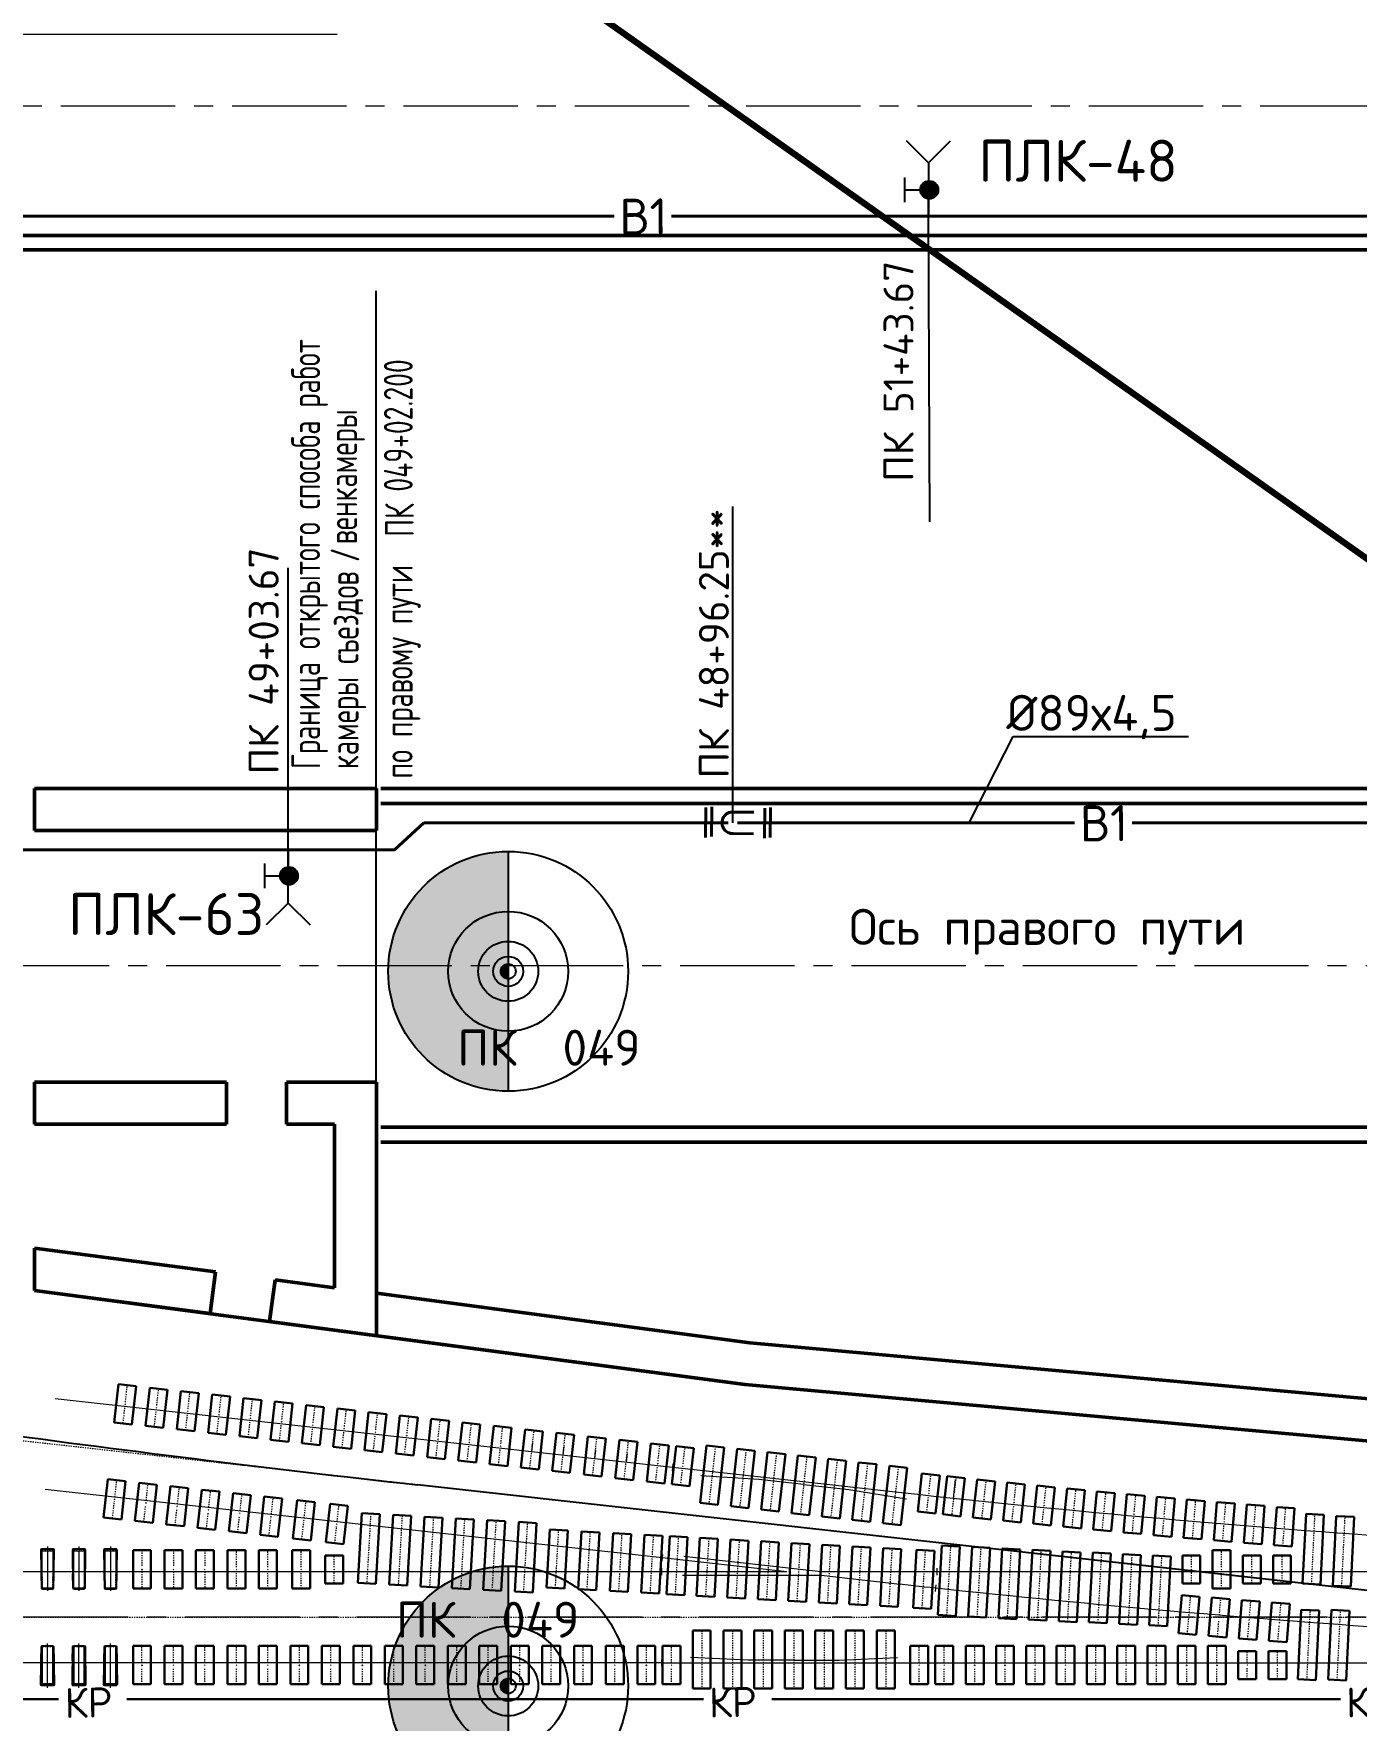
# Paper-space layout 'л2-л8' of a CAD drawing. Header units: millimetres. Extents: x 10032 to 18918, y -3051 to 627.
# Drawn here: x 17071.4 to 17181.6, y -1679.7 to -1539 of the extents above; entities that cross this region are included whole.
import ezdxf

# ---------------------------------------------------------------- set-up
doc = ezdxf.new("R2010")
doc.units = ezdxf.units.MM
doc.header["$LTSCALE"] = 0.5
for name, pattern in [('CENTER', [2, 1.25, -0.25, 0.25, -0.25]), ('CENTER2', [28.575, 19.05, -3.175, 3.175, -3.175]), ('HIDDEN', [0.375, 0.25, -0.125])]:
    doc.linetypes.add(name, pattern=pattern)
for name, color, linetype in [('1_NADPIS', 7, 'Continuous'), ('3_RAZMER', 7, 'Continuous'), ('3_Текст', 7, 'Continuous'), ('ВК_надписи', 7, 'Continuous'), ('ВК_сети', 4, 'Continuous'), ('ГТ_Конструкции', 2, 'Continuous'), ('ГТ_Ось_Пути', 251, 'Continuous'), ('ГТ_Ось_разбивочная', 7, 'Continuous'), ('ГТ_ПК', 2, 'Continuous'), ('ГТ_ПК @ 0.25', 2, 'Continuous'), ('ГТ_ПК @ 0.5', 2, 'Continuous'), ('ГТ_ПК @ 1', 2, 'Continuous'), ('ГТ_ПК @ 2', 2, 'Continuous'), ('ГТ_ПК @ 4', 2, 'Continuous'), ('Эл', 41, 'Continuous')]:
    doc.layers.add(name, color=color, linetype=linetype)
for name, color, linetype, lineweight in [('1_PK500', 5, 'Continuous', 35), ('А_Конструкции', 4, 'Continuous', 50), ('А_Текст', 255, 'Continuous', 20), ('АР_Оси', 242, 'CENTER2', 18)]:
    doc.layers.add(name, color=color, linetype=linetype, lineweight=lineweight)
doc.layers.add('ГТ_Стрелочный_Перевод', color=6, linetype='Continuous', lineweight=15, transparency=0.5)
doc.styles.add('Стандарт ММП', font='isocpeur.ttf')

# ---------------------------------------------------------------- blocks, each defined once
blk = doc.blocks.new('ПК')
at = {"layer": 'ГТ_ПК'}
blk.add_hatch(color=0, dxfattribs=at).paths.add_polyline_path([(0, -2.5, 0.414214), (2.5, 0, 0.414214), (0, 2.5)])
at = {"layer": 'ГТ_ПК', "color": 0}
blk.add_line((0, -2.5), (0, 2.5), dxfattribs=at)
blk.add_circle((0, 0), 2.5, dxfattribs=at)
blk = doc.blocks.new('*U466')
at = {"layer": 'ГТ_ПК @ 0.25', "extrusion": (9.32183e-09, 7.72587e-22, 1), "xscale": 0.2500000000000059, "yscale": 0.2500000000000053, "zscale": 0.2500000000000053, "rotation": 180}
blk.add_blockref('ПК', (17110.92, -1617.22, 0), dxfattribs=at)
at = {"layer": 'ГТ_ПК @ 0.5', "extrusion": (9.32183e-09, 7.72587e-22, 1), "xscale": 0.5000000000000185, "yscale": 0.5000000000000173, "zscale": 0.5000000000000173, "rotation": 180}
blk.add_blockref('ПК', (17110.92, -1617.22, 0), dxfattribs=at)
at = {"layer": 'ГТ_ПК @ 1', "extrusion": (9.32183e-09, 7.72587e-22, 1), "rotation": 179.9999999999641}
blk.add_blockref('ПК', (17110.92, -1617.22, 0), dxfattribs=at)
at = {"layer": 'ГТ_ПК @ 2', "extrusion": (9.32183e-09, 7.72587e-22, 1), "xscale": 2.000000000000074, "yscale": 2.000000000000069, "zscale": 2.000000000000069, "rotation": 180}
blk.add_blockref('ПК', (17110.92, -1617.22, 0), dxfattribs=at)
at = {"layer": 'ГТ_ПК @ 4', "extrusion": (9.32183e-09, 7.72587e-22, 1), "xscale": 4.000000000000095, "yscale": 4.000000000000085, "zscale": 4.000000000000085, "rotation": 180}
blk.add_blockref('ПК', (17110.92, -1617.22, 0), dxfattribs=at)
blk = doc.blocks.new('*U485')
at = {"layer": 'ГТ_ПК @ 0.25', "extrusion": (9.32183e-09, 7.72587e-22, 1), "xscale": 0.2500000000000059, "yscale": 0.2500000000000053, "zscale": 0.2500000000000053, "rotation": 180}
blk.add_blockref('ПК', (17110.92, -1676.82, 0), dxfattribs=at)
at = {"layer": 'ГТ_ПК @ 0.5', "extrusion": (9.32183e-09, 7.72587e-22, 1), "xscale": 0.5000000000000185, "yscale": 0.5000000000000173, "zscale": 0.5000000000000173, "rotation": 180}
blk.add_blockref('ПК', (17110.92, -1676.82, 0), dxfattribs=at)
at = {"layer": 'ГТ_ПК @ 1', "extrusion": (9.32183e-09, 7.72587e-22, 1), "rotation": 179.9999999999641}
blk.add_blockref('ПК', (17110.92, -1676.82, 0), dxfattribs=at)
at = {"layer": 'ГТ_ПК @ 2', "extrusion": (9.32183e-09, 7.72587e-22, 1), "xscale": 2.000000000000074, "yscale": 2.000000000000069, "zscale": 2.000000000000069, "rotation": 180}
blk.add_blockref('ПК', (17110.92, -1676.82, 0), dxfattribs=at)
at = {"layer": 'ГТ_ПК @ 4', "extrusion": (9.32183e-09, 7.72587e-22, 1), "xscale": 4.000000000000095, "yscale": 4.000000000000085, "zscale": 4.000000000000085, "rotation": 180}
blk.add_blockref('ПК', (17110.92, -1676.82, 0), dxfattribs=at)
blk = doc.blocks.new('*U36')
at = {"color": 5, "linetype": 'Continuous', "lineweight": 30}
for p, q in [((-150, 0), (-150, -1163)), ((150, 0), (150, -1163)), ((-150, 0), (150, 0)), ((-150, -1163), (150, -1163))]:
    blk.add_line(p, q, dxfattribs=at)
at = {"color": 5, "linetype": 'CENTER', "ltscale": 0.1}
blk.add_line((0, 0), (0, -1163), dxfattribs=at)
blk = doc.blocks.new('*U35')
at = {"color": 56, "linetype": 'Continuous', "lineweight": 30}
for p, q in [((-150, 0), (150, 0)), ((-150, 0), (-150, -965)), ((150, 0), (150, -965)), ((-150, -965), (150, -965))]:
    blk.add_line(p, q, dxfattribs=at)
at = {"color": 5, "linetype": 'CENTER', "ltscale": 0.1}
blk.add_line((0, 0), (0, -965), dxfattribs=at)
blk = doc.blocks.new('A$C790A12DC')
at = {"color": 6, "linetype": 'Continuous', "lineweight": 30}
for p, q in [((-51, 0), (248, 0)), ((-51, 0), (-51, -465)), ((248, -465), (248, 0)), ((-51, -465), (248, -465))]:
    blk.add_line(p, q, dxfattribs=at)
at = {"color": 5, "linetype": 'CENTER', "ltscale": 0.1}
for p, q in [((98, 0), (98, -195)), ((95, -229), (98, -232)), ((95, -236), (98, -232)), ((102, -229), (98, -232)), ((102, -236), (98, -232)), ((98, -270), (98, -465))]:
    blk.add_line(p, q, dxfattribs=at)
blk = doc.blocks.new('A$C4FF04E42')
at = {"color": 1, "linetype": 'Continuous', "lineweight": 30}
for p, q in [((-51, 0), (248, 0)), ((-51, 0), (-51, -640)), ((248, 0), (248, -640)), ((-51, -640), (248, -640))]:
    blk.add_line(p, q, dxfattribs=at)
at = {"color": 5, "linetype": 'CENTER', "ltscale": 0.1}
for p, q in [((98, 0), (98, -282)), ((105, -325), (92, -315)), ((105, -315), (92, -325)), ((98, -358), (98, -640))]:
    blk.add_line(p, q, dxfattribs=at)
blk = doc.blocks.new('A$C388A38031')
at = {"color": 56, "linetype": 'Continuous', "lineweight": 30}
for p, q in [((-150, 0), (150, 0)), ((-150, 0), (-150, -965)), ((150, 0), (150, -965)), ((-150, -965), (150, -965))]:
    blk.add_line(p, q, dxfattribs=at)
at = {"color": 5, "linetype": 'CENTER', "ltscale": 0.1}
blk.add_line((0, 0), (0, -965), dxfattribs=at)
blk = doc.blocks.new('10093')
at = {"lineweight": 9}
for p, q in [((-15812, 760), (-28312, 760)), ((-15812, 760), (-15812, 817)), ((-15812, 703), (-15812, 760)), ((-15812, 760), (-3312, 760)), ((-14358, 715), (-15329, 668)), ((-13602, 716), (-14358, 716)), ((-13602, 716), (-12846, 716)), ((-12846, 716), (-11875, 670)), ((-11240, -485), (-11246, -428)), ((-11234, -541), (-11240, -485)), ((-15812, -760), (-28312, -760)), ((-15812, -760), (-15812, -703)), ((-15812, -817), (-15812, -760)), ((-13722, -760), (-15812, -760)), ((-13722, -760), (-15799, -991)), ((-13149, -696), (-15463, -696)), ((-13149, -760), (-15440, -1015)), ((-11975, -565), (-13149, -696)), ((-11220, -760), (-13149, -760)), ((-11220, -760), (-11220, -703)), ((-11220, -817), (-11220, -760)), ((-3226, -760), (-11220, -760)), ((-15799, -991), (-26088, -2134)), ((-15799, -991), (-15805, -935)), ((-15793, -1047), (-15799, -991)), ((-13435, -2213), (-14187, -2297)), ((-11807, -2076), (-13554, -2271)), ((-13435, -2213), (-12684, -2130)), ((-12684, -2129), (-11725, -1975)), ((-15627, -2501), (-25922, -3645)), ((-15627, -2501), (-15633, -2445)), ((-14960, -2427), (-15627, -2501)), ((-15621, -2557), (-15627, -2501)), ((-14187, -2297), (-15157, -2358)), ((-13554, -2271), (-14960, -2427))]:
    blk.add_line(p, q, dxfattribs=at)
at = {"color": 5, "linetype": 'CENTER', "lineweight": 9, "ltscale": 0.25}
for p, q in [((-34887, 0), (27795, 0)), ((-1, 0), (-34674, -3853))]:
    blk.add_line(p, q, dxfattribs=at)
at = {"color": 1, "lineweight": 9}
for p, q in [((-10940, -1982), (-10906, -2300)), ((-17961, -2905), (-17977, -2762)), ((-17439, -2847), (-17455, -2704)), ((-16912, -2789), (-16928, -2646)), ((-16385, -2730), (-16401, -2587))]:
    blk.add_line(p, q, dxfattribs=at)
at = {"lineweight": 9, "ltscale": 100}
for points in [[(-25944, 494), (-25935, 1117, 0.418481), (-25961, 1143), (-26141, 1143, 0.418481), (-26167, 1117), (-26158, 494)], [(-25955, 494), (-25946, 1117, 0.418481), (-25961, 1132), (-26141, 1132, 0.418481), (-26156, 1117), (-26147, 494)], [(-25419, 494), (-25410, 1117, 0.418481), (-25436, 1143), (-25616, 1143, 0.418481), (-25642, 1117), (-25633, 494)], [(-25430, 494), (-25421, 1117, 0.418481), (-25436, 1132), (-25616, 1132, 0.418481), (-25631, 1117), (-25622, 494)], [(-24894, 494), (-24885, 1117, 0.418481), (-24911, 1143), (-25091, 1143, 0.418481), (-25117, 1117), (-25108, 494)], [(-24905, 494), (-24896, 1117, 0.418481), (-24911, 1132), (-25091, 1132, 0.418481), (-25106, 1117), (-25097, 494)], [(-26139, 491), (-26138, 1101, -0.413505), (-26133, 1106), (-25969, 1106, -0.413505), (-25964, 1101), (-25963, 491)], [(-25614, 491), (-25613, 1101, -0.413505), (-25608, 1106), (-25444, 1106, -0.413505), (-25439, 1101), (-25438, 491)], [(-25089, 491), (-25088, 1101, -0.413505), (-25083, 1106), (-24919, 1106, -0.413505), (-24914, 1101), (-24913, 491)], [(-26162, 723), (-26158, 494, 0.409959), (-26132, 468), (-25970, 468, 0.409959), (-25944, 494), (-25940, 723)], [(-26151, 723), (-26147, 494, 0.409959), (-26132, 479), (-25970, 479)], [(-25963, 723), (-25963, 491, -0.414922), (-25968, 486), (-26134, 486, -0.414922), (-26139, 491), (-26139, 723)], [(-25970, 479, 0.409959), (-25955, 494), (-25951, 723)], [(-25637, 723), (-25633, 494, 0.409959), (-25607, 468), (-25445, 468, 0.409959), (-25419, 494), (-25415, 723)], [(-25626, 723), (-25622, 494, 0.409959), (-25607, 479), (-25445, 479)], [(-25438, 723), (-25438, 491, -0.414922), (-25443, 486), (-25609, 486, -0.414922), (-25614, 491), (-25614, 723)], [(-25445, 479, 0.409959), (-25430, 494), (-25426, 723)], [(-25112, 723), (-25108, 494, 0.409959), (-25082, 468), (-24920, 468, 0.409959), (-24894, 494), (-24890, 723)], [(-25101, 723), (-25097, 494, 0.409959), (-25082, 479), (-24920, 479)], [(-24913, 723), (-24913, 491, -0.414922), (-24918, 486), (-25084, 486, -0.414922), (-25089, 491), (-25089, 723)], [(-24920, 479, 0.409959), (-24905, 494), (-24901, 723)], [(-25944, -494), (-25935, -1117, -0.418481), (-25961, -1143), (-26141, -1143, -0.418481), (-26167, -1117), (-26158, -494)], [(-26162, -723), (-26158, -494, -0.409959), (-26132, -468), (-25970, -468, -0.409959), (-25944, -494), (-25940, -723)], [(-25955, -494), (-25946, -1117, -0.418481), (-25961, -1132), (-26141, -1132, -0.418481), (-26156, -1117), (-26147, -494)], [(-26151, -723), (-26147, -494, -0.409959), (-26132, -479), (-25970, -479)], [(-25963, -723), (-25963, -491, 0.414922), (-25968, -486), (-26134, -486, 0.414922), (-26139, -491), (-26139, -723)], [(-26139, -491), (-26138, -1101, 0.413505), (-26133, -1106), (-25969, -1106, 0.413505), (-25964, -1101), (-25963, -491)], [(-25970, -479, -0.409959), (-25955, -494), (-25951, -723)], [(-25419, -494), (-25410, -1117, -0.418481), (-25436, -1143), (-25616, -1143, -0.418481), (-25642, -1117), (-25633, -494)], [(-25637, -723), (-25633, -494, -0.409959), (-25607, -468), (-25445, -468, -0.409959), (-25419, -494), (-25415, -723)], [(-25430, -494), (-25421, -1117, -0.418481), (-25436, -1132), (-25616, -1132, -0.418481), (-25631, -1117), (-25622, -494)], [(-25626, -723), (-25622, -494, -0.409959), (-25607, -479), (-25445, -479)], [(-25438, -723), (-25438, -491, 0.414922), (-25443, -486), (-25609, -486, 0.414922), (-25614, -491), (-25614, -723)], [(-25614, -491), (-25613, -1101, 0.413505), (-25608, -1106), (-25444, -1106, 0.413505), (-25439, -1101), (-25438, -491)], [(-25445, -479, -0.409959), (-25430, -494), (-25426, -723)], [(-24894, -494), (-24885, -1117, -0.418481), (-24911, -1143), (-25091, -1143, -0.418481), (-25117, -1117), (-25108, -494)], [(-25112, -723), (-25108, -494, -0.409959), (-25082, -468), (-24920, -468, -0.409959), (-24894, -494), (-24890, -723)], [(-24905, -494), (-24896, -1117, -0.418481), (-24911, -1132), (-25091, -1132, -0.418481), (-25106, -1117), (-25097, -494)], [(-25101, -723), (-25097, -494, -0.409959), (-25082, -479), (-24920, -479)], [(-24913, -723), (-24913, -491, 0.414922), (-24918, -486), (-25084, -486, 0.414922), (-25089, -491), (-25089, -723)], [(-25089, -491), (-25088, -1101, 0.413505), (-25083, -1106), (-24919, -1106, 0.413505), (-24914, -1101), (-24913, -491)], [(-24920, -479, -0.409959), (-24905, -494), (-24901, -723)]]:
    blk.add_lwpolyline(points, format="xyb", dxfattribs=at)
at = {"linetype": 'HIDDEN', "lineweight": 9}
for points in [[(-25949, 494), (-25940, 1117, 0.418481), (-25961, 1138), (-26141, 1138, 0.418481), (-26162, 1117), (-26153, 494)], [(-25962, 494), (-25953, 1117, 0.418568), (-25961, 1126), (-26141, 1126, 0.418568), (-26149, 1117), (-26140, 494)], [(-25424, 494), (-25415, 1117, 0.418481), (-25436, 1138), (-25616, 1138, 0.418481), (-25637, 1117), (-25628, 494)], [(-25437, 494), (-25428, 1117, 0.418568), (-25436, 1126), (-25616, 1126, 0.418568), (-25624, 1117), (-25615, 494)], [(-24899, 494), (-24890, 1117, 0.418481), (-24911, 1138), (-25091, 1138, 0.418481), (-25112, 1117), (-25103, 494)], [(-24912, 494), (-24903, 1117, 0.418568), (-24911, 1126), (-25091, 1126, 0.418568), (-25099, 1117), (-25090, 494)], [(-26157, 723), (-26153, 494, 0.409959), (-26132, 473), (-25970, 473, 0.409959), (-25949, 494), (-25945, 723)], [(-26144, 723), (-26140, 494, 0.409873), (-26132, 486), (-25970, 486)], [(-25970, 486, 0.409873), (-25962, 494), (-25958, 723)], [(-25632, 723), (-25628, 494, 0.409959), (-25607, 473), (-25445, 473, 0.409959), (-25424, 494), (-25420, 723)], [(-25619, 723), (-25615, 494, 0.409873), (-25607, 486), (-25445, 486)], [(-25445, 486, 0.409873), (-25437, 494), (-25433, 723)], [(-25107, 723), (-25103, 494, 0.409959), (-25082, 473), (-24920, 473, 0.409959), (-24899, 494), (-24895, 723)], [(-25094, 723), (-25090, 494, 0.409873), (-25082, 486), (-24920, 486)], [(-24920, 486, 0.409873), (-24912, 494), (-24908, 723)], [(-25949, -494), (-25940, -1117, -0.418481), (-25961, -1138), (-26141, -1138, -0.418481), (-26162, -1117), (-26153, -494)], [(-26157, -723), (-26153, -494, -0.409959), (-26132, -473), (-25970, -473, -0.409959), (-25949, -494), (-25945, -723)], [(-25962, -494), (-25953, -1117, -0.418568), (-25961, -1126), (-26141, -1126, -0.418568), (-26149, -1117), (-26140, -494)], [(-26144, -723), (-26140, -494, -0.409873), (-26132, -486), (-25970, -486)], [(-25970, -486, -0.409873), (-25962, -494), (-25958, -723)], [(-25424, -494), (-25415, -1117, -0.418481), (-25436, -1138), (-25616, -1138, -0.418481), (-25637, -1117), (-25628, -494)], [(-25632, -723), (-25628, -494, -0.409959), (-25607, -473), (-25445, -473, -0.409959), (-25424, -494), (-25420, -723)], [(-25437, -494), (-25428, -1117, -0.418568), (-25436, -1126), (-25616, -1126, -0.418568), (-25624, -1117), (-25615, -494)], [(-25619, -723), (-25615, -494, -0.409873), (-25607, -486), (-25445, -486)], [(-25445, -486, -0.409873), (-25437, -494), (-25433, -723)], [(-24899, -494), (-24890, -1117, -0.418481), (-24911, -1138), (-25091, -1138, -0.418481), (-25112, -1117), (-25103, -494)], [(-25107, -723), (-25103, -494, -0.409959), (-25082, -473), (-24920, -473, -0.409959), (-24899, -494), (-24895, -723)], [(-24912, -494), (-24903, -1117, -0.418568), (-24911, -1126), (-25091, -1126, -0.418568), (-25099, -1117), (-25090, -494)], [(-25094, -723), (-25090, -494, -0.409873), (-25082, -486), (-24920, -486)], [(-24920, -486, -0.409873), (-24912, -494), (-24908, -723)]]:
    blk.add_lwpolyline(points, format="xyb", dxfattribs=at)
at = {"lineweight": 9, "ltscale": 100}
for points in [[(-26156, 1117), (-26156, 1132), (-26141, 1132)], [(-25961, 1132), (-25945, 1132), (-25946, 1117)], [(-25631, 1117), (-25631, 1132), (-25616, 1132)], [(-25436, 1132), (-25420, 1132), (-25421, 1117)], [(-25106, 1117), (-25106, 1132), (-25091, 1132)], [(-24911, 1132), (-24895, 1132), (-24896, 1117)], [(-26132, 479), (-26147, 479), (-26147, 494)], [(-25955, 494), (-25955, 479), (-25970, 479)], [(-25607, 479), (-25622, 479), (-25622, 494)], [(-25430, 494), (-25430, 479), (-25445, 479)], [(-25082, 479), (-25097, 479), (-25097, 494)], [(-24905, 494), (-24905, 479), (-24920, 479)], [(-26132, -479), (-26147, -479), (-26147, -494)], [(-25955, -494), (-25955, -479), (-25970, -479)], [(-25607, -479), (-25622, -479), (-25622, -494)], [(-25430, -494), (-25430, -479), (-25445, -479)], [(-25082, -479), (-25097, -479), (-25097, -494)], [(-24905, -494), (-24905, -479), (-24920, -479)], [(-26156, -1117), (-26156, -1132), (-26141, -1132)], [(-25961, -1132), (-25945, -1132), (-25946, -1117)], [(-25631, -1117), (-25631, -1132), (-25616, -1132)], [(-25436, -1132), (-25420, -1132), (-25421, -1117)], [(-25106, -1117), (-25106, -1132), (-25091, -1132)], [(-24911, -1132), (-24895, -1132), (-24896, -1117)]]:
    blk.add_lwpolyline(points, dxfattribs=at)
at = {"color": 7, "lineweight": 9, "ltscale": 10}
for points in [[(-26051, 1179), (-26051, 439)], [(-25526, 1179), (-25526, 439)], [(-25001, 1179), (-25001, 439)], [(-26051, -1179), (-26051, -439)], [(-25526, -1179), (-25526, -439)], [(-25001, -1179), (-25001, -439)]]:
    blk.add_lwpolyline(points, dxfattribs=at)
at = {"lineweight": 9}
for centre, start, end in [((10103, -199403), 93.83472, 96.12414), ((10103, -199403), 96.12414, 96.33599), ((10223, -200919), 93.84298, 96.32219)]:
    blk.add_arc(centre, 200060, start, end, dxfattribs=at)
at = {"color": 1, "lineweight": 9}
for name, p, rotation in [('A$C388A38031', (-15141, 221), 179.9999999999627), ('A$C388A38031', (-14626, 221), 179.99999999605), ('A$C388A38031', (-14116, 221), 180.0000000000192), ('A$C388A38031', (-13606, 221), 179.9999999999695), ('A$C388A38031', (-13096, 221), 180.0000000000063), ('A$C388A38031', (-12586, 221), 179.999999999968), ('A$C388A38031', (-12071, 221), 179.9999999999424), ('A$C4FF04E42', (-24377, -1118), 180.0000000000004), ('A$C4FF04E42', (-23852, -1118), 180.0000000000004), ('A$C4FF04E42', (-23327, -1118), 180.0000000000004), ('*U36', (-20661, -1727), 183.2176428129831), ('*U36', (-20137, -1698), 183.2214984101266), ('*U36', (-19614, -1669), 183.2260351616448), ('A$C388A38031', (-12881, -2625), 186.340277782149), ('A$C388A38031', (-12374, -2568), 186.3402777700778), ('A$C388A38031', (-11862, -2511), 186.3402777647272), ('A$C388A38031', (-14913, -2851), 186.3402777807422), ('A$C388A38031', (-14401, -2794), 186.3402777795484), ('A$C388A38031', (-13894, -2738), 186.3402777799892), ('A$C388A38031', (-13388, -2681), 186.3402777860716)]:
    blk.add_blockref(name, p, dxfattribs=dict(at, rotation=rotation))
at = {"color": 1, "lineweight": 9, "xscale": -1}
for name, p in [('A$C4FF04E42', (-24377, 1117)), ('A$C4FF04E42', (-23852, 1117)), ('A$C4FF04E42', (-23327, 1117)), ('A$C4FF04E42', (-22802, 1117)), ('A$C4FF04E42', (-22277, 1117)), ('A$C4FF04E42', (-21752, 1117)), ('A$C4FF04E42', (-21227, 1117)), ('A$C4FF04E42', (-20702, 1117)), ('A$C4FF04E42', (-20177, 1117)), ('A$C4FF04E42', (-19652, 1117)), ('A$C4FF04E42', (-19127, 1117)), ('A$C4FF04E42', (-18602, 1117)), ('A$C4FF04E42', (-18077, 1117)), ('A$C4FF04E42', (-15965, 1117)), ('A$C4FF04E42', (-9479, 1117)), ('A$C4FF04E42', (-8469, 1117)), ('A$C4FF04E42', (-7964, 1117)), ('A$C4FF04E42', (-7459, 1117)), ('A$C4FF04E42', (-6954, 1117)), ('A$C790A12DC', (-5944, 1030)), ('A$C4FF04E42', (-22802, -478)), ('A$C4FF04E42', (-22277, -478)), ('A$C4FF04E42', (-21723, -478)), ('A$C790A12DC', (-21170, -565)), ('A$C790A12DC', (-6876, -565)), ('A$C790A12DC', (-5868, -565))]:
    blk.add_blockref(name, p, dxfattribs=at)
at = {"color": 1, "lineweight": 9}
for name, p, xscale, rotation in [('A$C4FF04E42', (-17552, 1117), -1, 359.9999999999763), ('A$C4FF04E42', (-17022, 1117), -1, 359.9999999999737), ('A$C4FF04E42', (-16492, 1117), -1, 359.9999999999962), ('A$C4FF04E42', (-15545, 1117), -1, 359.9999999998863), ('A$C4FF04E42', (-11417, 1117), -1, 359.9999999999961), ('A$C4FF04E42', (-10997, 1117), -1, 359.9999999999976), ('A$C4FF04E42', (-10489, 1117), -1, 359.9999999999938), ('A$C4FF04E42', (-9984, 1117), -1, 359.9999999999442), ('A$C4FF04E42', (-8974, 1117), -1, 359.9999999999717), ('A$C4FF04E42', (-6449, 1117), -1, 359.9999999999216), ('A$C790A12DC', (-5439, 1030), -1, 359.9999999999908), ('*U36', (-5047, 1042), -1, 2.793062993877385), ('*U36', (-4542, 1046), -1, 2.751466411215518), ('A$C4FF04E42', (-6944, 289), -0.9999999999999994, 5.106257502939658), ('A$C4FF04E42', (-6440, 331), -0.9999999999999999, 4.907686403854653), ('A$C4FF04E42', (-5937, 372), -1, 4.709117881800017), ('A$C4FF04E42', (-5433, 412), -1, 4.510550915693023), ('*U36', (-10545, -4), -0.9999999999999994, 3.185195702590775), ('*U36', (-10042, 22), -0.9999999999999994, 3.185195702590775), ('*U36', (-9539, 47), -0.9999999999999992, 3.147424750653677), ('*U36', (-9036, 71), -0.9999999999999986, 3.109393496583617), ('*U36', (-8532, 89), -0.9999999999999983, 3.071124806224205), ('*U36', (-7967, -1043), -0.999999999999997, 183.0325484780288), ('*U36', (-7526, 141), -0.9999999999999982, 2.993653476193902), ('*U35', (-13548, -267), -0.9999999999999999, 3.250627407620765), ('*U35', (-13039, -239), -1, 3.251855868800503), ('*U35', (-12531, -211), -0.999999999999999, 3.253157709189133), ('*U35', (-12017, -182), -1, 3.254506755850707), ('*U35', (-11464, -152), -0.9999999999999996, 3.257011435247548), ('*U36', (-11051, -30), -0.9999999999999984, 3.260129353989937), ('*U36', (-19156, -479), -1, 3.231134946768315), ('*U36', (-18633, -450), -1, 3.238029077419377), ('*U36', (-18109, -420), -1, 3.238029077419377), ('*U35', (-17580, -490), -0.9999999999999991, 3.240301370325871), ('*U35', (-17052, -461), -1, 3.241507096400456), ('*U35', (-16523, -431), -1, 3.241507096400456), ('*U35', (-15998, -403), -0.9999999999999998, 3.244039849748865), ('*U35', (-15579, -379), -0.9999999999999998, 3.24403984974263), ('*U35', (-15023, -1315), -0.9999999999999986, 183.2676994758414), ('*U35', (-14565, -323), -0.9999999999999999, 3.250627407620765), ('*U35', (-14056, -295), -0.9999999999999999, 3.250627407620765), ('A$C4FF04E42', (-6372, -478), -1, 359.9999999999768), ('*U36', (-4969, -554), -1, 2.793062993878276), ('*U36', (-4466, -520), -1, 2.751466411215518), ('A$C790A12DC', (-5364, -565), -1, 359.9999999989739), ('A$C4FF04E42', (-22781, -1407), -0.9999999999999999, 6.340277776617527), ('A$C4FF04E42', (-22260, -1349), -0.9999999999999999, 6.340277776617527), ('A$C4FF04E42', (-21712, -1288), -0.9999999999999999, 6.340277776617527), ('A$C4FF04E42', (-21163, -1227), -0.9999999999999999, 6.340277776617527), ('A$C4FF04E42', (-7861, -1394), -0.9999999999999999, 5.27874782544234), ('A$C4FF04E42', (-7359, -1349), -0.9999999999999997, 5.062249230783364), ('A$C4FF04E42', (-6857, -1306), -0.9999999999999989, 4.845760491734095), ('A$C4FF04E42', (-6354, -1264), -0.9999999999999988, 4.629280414028195), ('A$C4FF04E42', (-5852, -1223), -1, 4.412807721500133), ('A$C4FF04E42', (-5350, -1183), -0.9999999999999992, 4.196341651058326), ('A$C4FF04E42', (-24869, -1639), -0.9999999999999999, 6.340277776617527), ('A$C4FF04E42', (-24347, -1581), -0.9999999999999999, 6.340277776617527), ('A$C4FF04E42', (-23825, -1523), -0.9999999999999999, 6.340277776617527), ('A$C4FF04E42', (-23303, -1465), -0.9999999999999999, 6.340277776617527), ('A$C4FF04E42', (-10997, -2348), -1, 186.5793005842197), ('A$C4FF04E42', (-10370, -1637), -1, 6.361429351382399), ('A$C4FF04E42', (-9868, -1586), -0.9999999999999999, 6.144863904344758), ('A$C4FF04E42', (-9366, -1536), -1, 5.928313998603261), ('A$C4FF04E42', (-8865, -1488), -0.999999999999999, 5.711779217029156), ('A$C4FF04E42', (-8363, -1440), -1, 5.495257295693434), ('A$C4FF04E42', (-11291, -1735), -0.9999999999999992, 6.340277780033117), ('A$C4FF04E42', (-15811, -2237), -0.9999999999999987, 6.340277786820307), ('A$C4FF04E42', (-15393, -2191), -1, 6.340277771066034), ('A$C4FF04E42', (-18432, -2528), -0.9999999999999999, 6.340277774441033), ('A$C4FF04E42', (-17910, -2471), -0.9999999999999994, 6.340277779498347), ('A$C4FF04E42', (-17388, -2413), -1, 6.340277758173564), ('A$C4FF04E42', (-16861, -2354), -0.9999999999999996, 6.340277780630723), ('A$C4FF04E42', (-16335, -2295), -0.9999999999999994, 6.340277790277883), ('A$C4FF04E42', (-21040, -2818), -1, 6.340277780012732), ('A$C4FF04E42', (-20519, -2760), -1, 6.342267408831317), ('A$C4FF04E42', (-19997, -2702), -0.9999999999999998, 6.340277781456928), ('A$C4FF04E42', (-19475, -2644), -1, 6.340277779949092), ('A$C4FF04E42', (-18954, -2586), -0.9999999999999987, 6.340277814555105), ('A$C4FF04E42', (-23127, -3050), -0.9999999999999999, 6.340277776707065), ('A$C4FF04E42', (-22605, -2992), -0.9999999999999999, 6.340277776707065), ('A$C4FF04E42', (-22084, -2934), -0.9999999999999999, 6.340277776707065), ('A$C4FF04E42', (-21562, -2876), -0.9999999999999999, 6.340277776707065), ('A$C4FF04E42', (-24693, -3224), -0.9999999999999999, 6.340277776707065), ('A$C4FF04E42', (-24171, -3166), -0.9999999999999999, 6.340277776707065), ('A$C4FF04E42', (-23649, -3108), -0.9999999999999999, 6.340277776707065)]:
    blk.add_blockref(name, p, dxfattribs=dict(at, xscale=xscale, rotation=rotation))
blk = doc.blocks.new('A$C51BA2402')
at = {"layer": 'ГТ_Конструкции', "color": 0, "linetype": 'ByBlock', "lineweight": -2}
for p, q in [((58.012, 2.95), (58.012, 2.25)), ((58.012, 2.95), (63.713, 2.95)), ((63.713, 2.95), (63.713, 2.25)), ((58.012, 2.25), (63.713, 2.25)), ((61.213, -1.95), (58.012, -1.95)), ((58.012, -1.95), (58.012, -2.65)), ((61.213, -2.65), (61.213, -1.95)), ((63.713, -1.95), (62.213, -1.95)), ((62.213, -1.95), (62.213, -2.65)), ((63.713, -1.95), (63.713, -6.175)), ((58.012, -2.65), (61.213, -2.65)), ((62.213, -2.65), (63.013, -2.65)), ((63.013, -2.65), (63.013, -5.376)), ((61.03, -5.113), (58.012, -4.714)), ((58.012, -4.714), (58.012, -5.42)), ((60.938, -5.807), (61.03, -5.113)), ((62.021, -5.245), (61.929, -5.939)), ((63.013, -5.376), (62.021, -5.245)), ((58.012, -5.42), (60.938, -5.807)), ((58.012, -5.42), (69.858, -6.989)), ((69.94, -6.294), (63.713, -5.469)), ((61.929, -5.939), (69.862, -6.99)), ((80.631, -7.263), (69.94, -6.294)), ((69.858, -6.989), (69.858, -6.981)), ((69.862, -6.99), (80.28, -7.934))]:
    blk.add_line(p, q, dxfattribs=at)

psp = doc.layouts.new('л2-л8')

# ---------------------------------------------------------------- hatches: boundary and pattern name
at = {"layer": 'ВК_сети', "ltscale": 0.5}
h = psp.add_hatch(color=5, dxfattribs=at)
h.paths.add_polyline_path([(17146.7809, -1552.0492, -0.41421356), (17146.0309, -1552.7992), (17146.0309, -1552.0492)])
h.paths.add_polyline_path([(17146.7809, -1552.0492), (17146.0309, -1552.0492), (17146.0309, -1551.2992, -0.41421356)])
h.paths.add_polyline_path([(17146.0309, -1552.0492), (17146.0309, -1552.7992, -0.58408052), (17145.3891, -1551.6612)])
h.paths.add_polyline_path([(17146.0309, -1551.2992), (17146.0309, -1552.0492), (17145.3891, -1551.6612, -0.26256208)])
h = psp.add_hatch(color=5, dxfattribs=at)
h.paths.add_polyline_path([(17093.3859, -1609.2633, 0.41421356), (17092.6359, -1608.5133), (17092.6359, -1609.2633)])
h.paths.add_polyline_path([(17093.3859, -1609.2633), (17092.6359, -1609.2633), (17092.6359, -1610.0133, 0.41421356)])
h.paths.add_polyline_path([(17092.6359, -1609.2633), (17092.6359, -1608.5133, 0.58408052), (17091.9941, -1609.6513)])
h.paths.add_polyline_path([(17092.6359, -1610.0133), (17092.6359, -1609.2633), (17091.9941, -1609.6513, 0.26256208)])

# ---------------------------------------------------------------- linework, layer by layer
at = {"layer": '1_NADPIS', "color": 1, "linetype": 'Continuous'}
for p, q in [((17146.0687, -1579.7368, 0), (17145.9685, -1554.0279, 0)), ((17099.9243, -1635.5206), (17099.9243, -1578.4307)), ((17129.6443, -1604.8318), (17129.6443, -1578.4457)), ((17092.5743, -1607.0834, 0), (17092.5743, -1583.5739, 0))]:
    psp.add_line(p, q, dxfattribs=at)
at = {"layer": '1_NADPIS', "color": 1, "linetype": 'Continuous', "extrusion": (-1.4681e-08, 1.7668e-08, 1)}
psp.add_line((17099.9251, -1632.4726, 0), (17099.9247, -1560.4584, 0), dxfattribs=at)
at = {"layer": '3_RAZMER', "lineweight": 18}
psp.add_line((17015.7445, -1539.0535), (17096.6616, -1539.0535), dxfattribs=at)
at = {"layer": 'Defpoints', "color": 6, "linetype": 'Continuous', "lineweight": 140}
psp.add_line((16467.2489, -1077.1894), (18599.244, -2584.2309), dxfattribs=at)
at = {"layer": 'А_Конструкции'}
for p, q in [((17823.2256, -1555.8376), (16575.1057, -1555.8376)), ((17823.2256, -1557.0376), (16575.1057, -1557.0376)), ((17610.9355, -1601.9734, 0), (17100.2987, -1601.9734, 0)), ((17610.9286, -1603.2234, 0), (17100.2987, -1603.2234, 0)), ((17610.7806, -1630.2233, 0), (17100.3, -1630.2233, 0)), ((17610.7737, -1631.4733, 0), (17100.3001, -1631.4733, 0))]:
    psp.add_line(p, q, dxfattribs=at)
at = {"layer": 'АР_Оси', "color": 7}
for p, q in [((16573.5493, -1545.0376), (17823.2256, -1545.0376)), ((16610.9243, -1616.7234, 0), (17610.8546, -1616.7234, 0)), ((17407.8345, -1671.0899, 0), (16610.9238, -1671.0899, 0))]:
    psp.add_line(p, q, dxfattribs=at)
at = {"layer": 'ВК_надписи'}
for p, q in [((17149.3609, -1604.8318, 0), (17153.0206, -1597.6341, 0)), ((17153.0206, -1597.6341, 0), (17167.6601, -1597.6341, 0))]:
    psp.add_line(p, q, dxfattribs=at)
at = {"layer": 'ВК_сети', "color": 5, "ltscale": 0.5}
for p, q in [((17145.9693, -1549.7904, 0), (17144.1451, -1547.9662, 0)), ((17145.9693, -1549.7904, 0), (17147.7935, -1547.9662, 0)), ((17145.9693, -1549.7904, 0), (17145.9693, -1554.2291, 0)), ((17144.0013, -1553.0808, 0), (17144.0013, -1551.019, 0)), ((17144.0013, -1552.0499, 0), (17146.0309, -1552.0499, 0)), ((17092.5743, -1611.5221, 0), (17092.5743, -1607.0834, 0)), ((17090.6063, -1608.2316, 0), (17090.6063, -1610.2935, 0)), ((17090.6063, -1609.2626, 0), (17092.6359, -1609.2626, 0)), ((17092.5743, -1611.5221, 0), (17090.7501, -1613.3463, 0)), ((17092.5743, -1611.5221, 0), (17094.3985, -1613.3463, 0))]:
    psp.add_line(p, q, dxfattribs=at)
at = {"layer": 'ВК_сети', "color": 1, "lineweight": 30, "ltscale": 0.5, "extrusion": (-3.27269e-07, -1.1423e-06, 1)}
psp.add_line((17145.9693, -1554.2291, 0), (17145.9693, -1551.2742, 0), dxfattribs=at)
at = {"layer": 'ВК_сети', "color": 5, "lineweight": 40, "ltscale": 0.5}
for p, q in [((17127.3806, -1606.0455), (17127.4111, -1603.563)), ((17127.877, -1605.9854), (17127.9074, -1603.5029, 0)), ((17129.7221, -1603.9352), (17131.393, -1603.9557)), ((17132.2802, -1606.1056), (17132.3106, -1603.623)), ((17132.7766, -1606.0455), (17132.807, -1603.563)), ((17129.7001, -1605.7301), (17131.371, -1605.7505))]:
    psp.add_line(p, q, dxfattribs=at)
at = {"layer": 'ВК_сети', "color": 1, "lineweight": 30, "ltscale": 0.5, "extrusion": (-3.27269e-07, 1.1423e-06, 1)}
psp.add_line((17092.5743, -1607.0834, 0), (17092.5743, -1610.0383, 0), dxfattribs=at)
at = {"layer": 'ВК_сети', "color": 2, "lineweight": 40, "ltscale": 0.5}
for points, elevation in [([(17015.8968, -1554.2292), (17119.7455, -1554.2292)], 0), ([(17124.5457, -1554.2292), (17256.9567, -1554.2292)], 0), ([(17088.477, -1607.0834), (17101.4374, -1607.0834), (17103.8996, -1604.8318)], 0.0042), ([(17103.8996, -1604.8318), (17129.2601, -1604.8318)], 0), ([(17130.056, -1604.8318), (17158.1492, -1604.8318)], 0), ([(17162.9494, -1604.8318), (17443.3112, -1604.8318)], 0), ([(17088.477, -1607.0834), (17060.0622, -1607.0834), (17017.1849, -1607.0834), (17014.4172, -1607.0834)], 0.0042)]:
    psp.add_lwpolyline(points, dxfattribs=dict(at, elevation=elevation))
at = {"layer": 'ВК_сети', "color": 5, "ltscale": 0.5}
for centre in [(17146.0309, -1552.0492, 0), (17092.6359, -1609.2633, 0)]:
    psp.add_circle(centre, 0.75, dxfattribs=at)
at = {"layer": 'ВК_сети', "color": 5, "lineweight": 40, "ltscale": 0.5}
psp.add_arc((17129.6443, -1604.8318), 0.9, 85.038167, 273.557419, dxfattribs=at)
at = {"layer": 'ГТ_Конструкции', "color": 0, "linetype": 'ByBlock', "lineweight": 18, "ltscale": 100}
psp.add_line((17099.8559, -1623.971, 0.0038), (17099.8559, -1645.1583, 0.0038), dxfattribs=at)
at = {"layer": 'ГТ_Ось_Пути', "ltscale": 10}
psp.add_line((17202.756, -1671.0899, 0), (17103.3558, -1660.0461, 0), dxfattribs=at)
psp.add_arc((17268.9937, -169.2195, 0), 1500, 260.7953815, 263.6601705, dxfattribs=at)
at = {"layer": 'ГТ_Ось_разбивочная', "color": 8, "lineweight": 13, "ltscale": 10, "elevation": 0}
psp.add_lwpolyline([(17202.756, -1671.0899), (17103.3558, -1660.0461, -0.01250065), (17029.0526, -1649.9045), (16955.0183, -1637.9075, 0.01250065), (16880.715, -1627.7659), (16781.3266, -1616.7234)], format="xyb", dxfattribs=at)
at = {"layer": 'Эл', "color": 1, "lineweight": 30}
for p, q in [((17057.6057, -1677.9295, 0), (17073.4261, -1677.9295, 0)), ((17079.1267, -1677.9295, 0), (17127.2082, -1677.9295, 0)), ((17132.9089, -1677.9295, 0), (17180.3372, -1677.9295, 0))]:
    psp.add_line(p, q, dxfattribs=at)

# ---------------------------------------------------------------- block references
at = {"layer": 'А_Конструкции', "extrusion": (3.37742e-05, 5.03642e-15, 1), "xscale": 5.000000000000011, "yscale": 5.000000000000011, "zscale": 5.000000000000011, "rotation": 8.584940473987621e-09}
psp.add_blockref('A$C51BA2402', (16781.3717, -1616.7234, 0.5813), dxfattribs=at)
at = {"layer": 'ГТ_ПК', "color": 6, "linetype": 'Continuous', "lineweight": 120}
for name in ['*U466', '*U485']:
    psp.add_blockref(name, (0, 0), dxfattribs=at)
at = {"layer": 'ГТ_Стрелочный_Перевод', "extrusion": (-2.53793e-14, 1.46875e-08, 1), "xscale": -0.005000000000000005, "yscale": 0.005000000000000024, "zscale": 0.005000000000000011, "rotation": 180}
psp.add_blockref('10093', (17202.7596, -1671.0899, 0), dxfattribs=at)

# ---------------------------------------------------------------- texts
at = {"layer": '1_NADPIS', "linetype": 'Continuous', "style": 'Стандарт ММП'}
for s, p in [('ПЛК-48', (17150.1267, -1551.3662, 0)), ('ПЛК-63', (17074.2241, -1614.1911, 0))]:
    psp.add_text(s, height=3.5, rotation=360, dxfattribs=at).set_placement(p)
at = {"layer": '1_NADPIS', "color": 1, "linetype": 'Continuous', "style": 'Стандарт ММП'}
for s, p in [('ПК 51+43.67', (17144.7175, -1576.3902, 0)), (' ПК 48+96.25**', (17129.3217, -1602.7273)), ('ПК 49+03.67', (17091.7824, -1600.7965, 0))]:
    psp.add_text(s, height=2.5, rotation=90, dxfattribs=at).set_placement(p)
at = {"layer": '1_NADPIS', "color": 1, "linetype": 'Continuous', "style": 'Стандарт ММП', "width": 0.7}
for s, p in [('Граница открытого способа работ', (17095.239, -1600.3509, 0)), ('по правому пути', (17102.9586, -1601.135, 0)), ('камеры съездов', (17098.439, -1600.3509, 0))]:
    psp.add_text(s, height=2.4, rotation=90, dxfattribs=at).set_placement(p)
at = {"layer": '1_PK500', "style": 'Стандарт ММП'}
for p in [(17120.2109, -1555.7922), (17158.6146, -1606.3948)]:
    psp.add_text('В1', height=3, rotation=0.560426, dxfattribs=at).set_placement(p)
at = {"layer": '3_Текст', "color": 255, "style": 'Стандарт ММП'}
psp.add_text('Ось правого пути', height=3, dxfattribs=at).set_placement((17139.3529, -1615.0115, 0))
at = {"layer": 'А_Текст', "linetype": 'Continuous', "lineweight": 30, "style": 'Стандарт ММП', "width": 0.7}
for s, p in [('049+02.200', (17102.9572, -1577.2136, 0)), ('венкамеры ', (17098.3198, -1581.6015, 0)), ('ПК ', (17103.0525, -1580.9841, 0)), ('/', (17098.5063, -1583.0926, 0))]:
    psp.add_text(s, height=2.4, rotation=90, dxfattribs=at).set_placement(p)
at = {"layer": 'ВК_надписи', "lineweight": 30, "ltscale": 0.5, "style": 'Стандарт ММП'}
psp.add_text('%%C89х4,5', height=3, dxfattribs=at).set_placement((17152.4598, -1597.1629, 0))
at = {"layer": 'ВК_надписи', "char_height": 3, "attachment_point": 8, "style": 'Стандарт ММП'}
for insert in [(17114.3206, -1625.0947), (17109.2123, -1672.8001)]:
    psp.add_mtext('ПК  049', dxfattribs=dict(at, insert=insert))
at = {"layer": 'Эл', "color": 1, "lineweight": 30, "style": 'Стандарт ММП'}
for p in [(17073.9547, -1679.4848, 0), (17127.6809, -1679.4457, 0), (17180.8099, -1679.4457, 0)]:
    psp.add_text('КР', height=2.5, rotation=0.851673, dxfattribs=at).set_placement(p)

doc.saveas('drawing.dxf')
